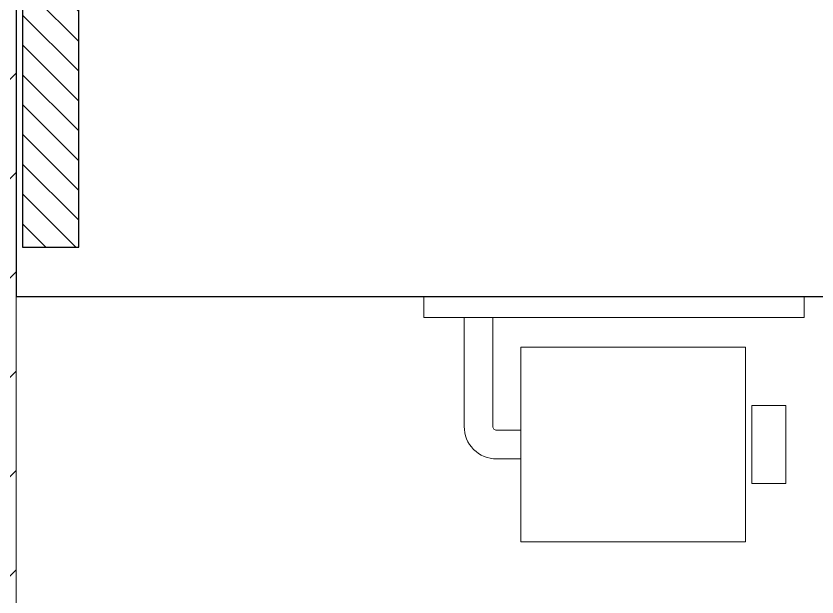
# Model space of a CAD drawing. Header units: inches. Extents: x 0 to 2865, y 0 to 4378.
# Drawn here: x 1667.3 to 1681.55, y 3680.37 to 3690.71 of the extents above; entities that cross this region are included whole.
import ezdxf

# ---------------------------------------------------------------- set-up
doc = ezdxf.new("R2010")
doc.units = ezdxf.units.IN
doc.layers.add('A-WALL', color=113, linetype='Continuous', lineweight=9)
doc.layers.add('I-FURN', color=8, linetype='Continuous')

msp = doc.modelspace()

# ---------------------------------------------------------------- hatches: boundary and pattern name
at = {"layer": 'A-WALL', "lineweight": 5, "transparency": 33554636}
h = msp.add_hatch(dxfattribs=at)
h.set_pattern_fill('ANSI31', color=8, scale=10, angle=180)
h.set_pattern_definition([(225, (-17560.1397, 469.383), (0.88388348, -0.88388348), [])])
h.paths.add_polyline_path([(1662.799, 3720.215), (1694.299, 3720.215), (1694.299, 3715.715), (1667.299, 3715.715), (1667.299, 3622.715), (1662.799, 3622.715)])
at = {"layer": 'I-FURN', "lineweight": 5, "ltscale": 100, "transparency": 33554636}
h = msp.add_hatch(dxfattribs=at)
h.set_pattern_fill('ANSI31', color=8, scale=3, angle=630)
h.set_pattern_definition([(315, (18672.7096, -530.4338), (0.265165043, 0.265165043), [])])
h.paths.add_polyline_path([(1667.415, 3714.596), (1668.415, 3714.596), (1668.415, 3686.596), (1667.415, 3686.596)])

# ---------------------------------------------------------------- linework, layer by layer
at = {"layer": 'A-WALL', "color": 8, "lineweight": 5, "transparency": 33554636}
msp.add_lwpolyline([(1662.799, 3720.215), (1694.299, 3720.215), (1694.299, 3715.715), (1667.299, 3715.715), (1667.299, 3622.715), (1662.799, 3622.715)], close=True, dxfattribs=at)
at = {"layer": 'I-FURN', "color": 8, "transparency": 33554636}
msp.add_lwpolyline([(1667.299, 3715.715), (1667.299, 3685.715), (1687.952, 3685.715, 0.414214), (1689.316, 3687.079), (1689.316, 3715.715)], format="xyb", close=True, dxfattribs=at)
msp.add_lwpolyline([(1668.415, 3714.596), (1667.415, 3714.596), (1667.415, 3686.596), (1668.415, 3686.596)], close=True, dxfattribs=at)
at = {"layer": 'I-FURN', "color": 8, "lineweight": 5, "transparency": 33554636}
for points in [[(1681.327, 3685.715), (1674.559, 3685.715), (1674.559, 3685.343), (1681.327, 3685.343)], [(1680.284, 3684.816), (1676.284, 3684.816), (1676.284, 3681.349), (1680.284, 3681.349)], [(1680.394, 3683.778), (1681.002, 3683.778), (1681.002, 3682.387), (1680.394, 3682.387)]]:
    msp.add_lwpolyline(points, close=True, dxfattribs=at)
msp.add_lwpolyline([(1676.284, 3683.337), (1675.851, 3683.337, -0.414214), (1675.783, 3683.405), (1675.783, 3685.343), (1675.275, 3685.343), (1675.275, 3683.405, 0.414214), (1675.851, 3682.828), (1676.284, 3682.828)], format="xyb", dxfattribs=at)

doc.saveas('drawing.dxf')
